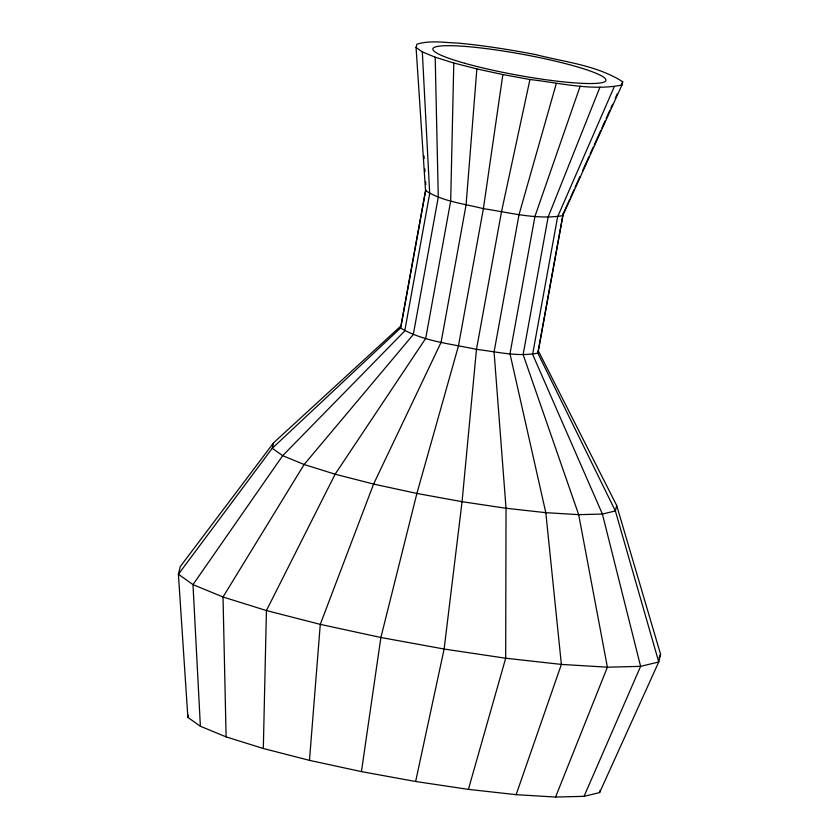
<?xml version="1.0" encoding="UTF-8"?>
<svg xmlns="http://www.w3.org/2000/svg" width="839" height="839" viewBox="0 0 839 839"><rect width="100%" height="100%" fill="white"/><g stroke="black" fill="none" stroke-linecap="round" stroke-linejoin="round"><path stroke-width="1.26" d="M263.32 748.503L266.424 610.551L335.139 474.203L425.709 338.39L450.69 200.961L453.794 63.009L435.189 57.199L422.321 51.892L416.071 47.456L416.857 44.184C430.386 40.083 444.743 42.674 458.587 43.135C484.564 45.621 510.343 49.711 535.943 54.671C565.046 62.159 597.011 65.264 622.727 81.782L621.93 85.043L562.78 215.654L537.809 353.083L615.375 510.93L658.751 661.971L599.602 792.582L584.049 796.337L555.575 797.05L516.132 794.669L468.403 789.373L415.63 781.497L361.431 771.607L309.476 760.354L263.32 748.503L226.111 736.883L200.374 726.27L187.873 717.397L178.403 574.254L180.249 566.629L273.577 442.824L401.084 325.836L425.824 189.698M309.476 760.354L320.278 624.363L373.596 484.072L441.094 342.333L466.075 204.915L476.867 68.924L453.794 63.009M361.431 771.607L380.885 637.493L416.889 493.447L458.419 346.088L483.39 208.659L502.844 74.556L476.867 68.924M416.071 47.456L425.541 190.589L400.56 328.018L272.256 448.278L178.403 574.254L192.991 584.615L223.017 596.99L266.424 610.551L320.278 624.363L380.885 637.493L444.125 649.04L505.686 658.227L561.375 664.415L607.394 667.183L640.608 666.355L658.751 661.971L660.597 654.347L616.686 505.487L538.334 350.901L563.305 213.473L569.733 199.242M621.93 85.043C591.568 91.136 560.242 82.935 529.944 79.506L501.46 211.963L476.479 349.381L462.058 501.691L444.125 649.04L415.63 781.497M187.873 717.397L188.397 715.216M273.577 442.824L272.256 448.278L282.68 455.671L304.127 464.512L335.139 474.203L373.596 484.072L416.889 493.447L462.058 501.691L506.032 508.256L545.811 512.671L578.679 514.653L602.412 514.055L615.375 510.93L616.686 505.487M401.084 325.836L400.56 328.018C423.338 341.483 451.025 343.77 476.479 349.381C496.678 351.677 517.558 357.141 537.809 353.083L538.334 350.901M563.305 213.473L562.78 215.654C536.404 220.017 509.472 212.519 483.39 208.659C463.988 203.678 442.677 201.601 425.541 190.589M599.602 792.582L600.126 790.401M556.33 83.439L519.047 214.585L494.077 352.002L506.032 508.256L505.686 658.227L468.403 789.373M580.2 86.092L534.957 216.357L509.986 353.775L545.811 512.671L561.375 664.415L516.132 794.669M599.916 87.277L548.108 217.144L523.127 354.572L578.679 514.653L607.394 667.183L555.575 797.05M614.158 86.92L557.599 216.913L532.618 354.331L602.412 514.055L640.608 666.355L584.049 796.337M570.803 196.871L574.012 189.75M575.082 187.37L579.896 176.693M582.581 170.768L588.999 156.526M590.069 154.156L593.278 147.035M594.348 144.665L600.776 130.423M601.846 128.052L605.055 120.931M606.125 118.561L609.88 110.255M610.949 107.874L612.554 104.319M615.228 98.383L617.368 93.643M621.112 85.337L622.727 81.782M658.993 657.902L660.597 654.347M502.844 74.556L529.944 79.506M423.989 155.928L424.156 158.529M424.817 168.922L424.985 171.523M425.646 181.916L425.813 184.517M422.321 51.892L429.704 193.557L404.734 330.975L282.68 455.671L192.991 584.615L200.374 726.27M435.189 57.199L438.283 197.092L413.312 334.509L304.127 464.512L223.017 596.99L226.111 736.883M464.722 63.271A87.948 10.718 10.3 0 0 604.846 81.645A87.948 10.718 10.3 0 0 488.613 48.924A87.948 10.718 10.3 0 0 464.722 63.271"/></g></svg>
